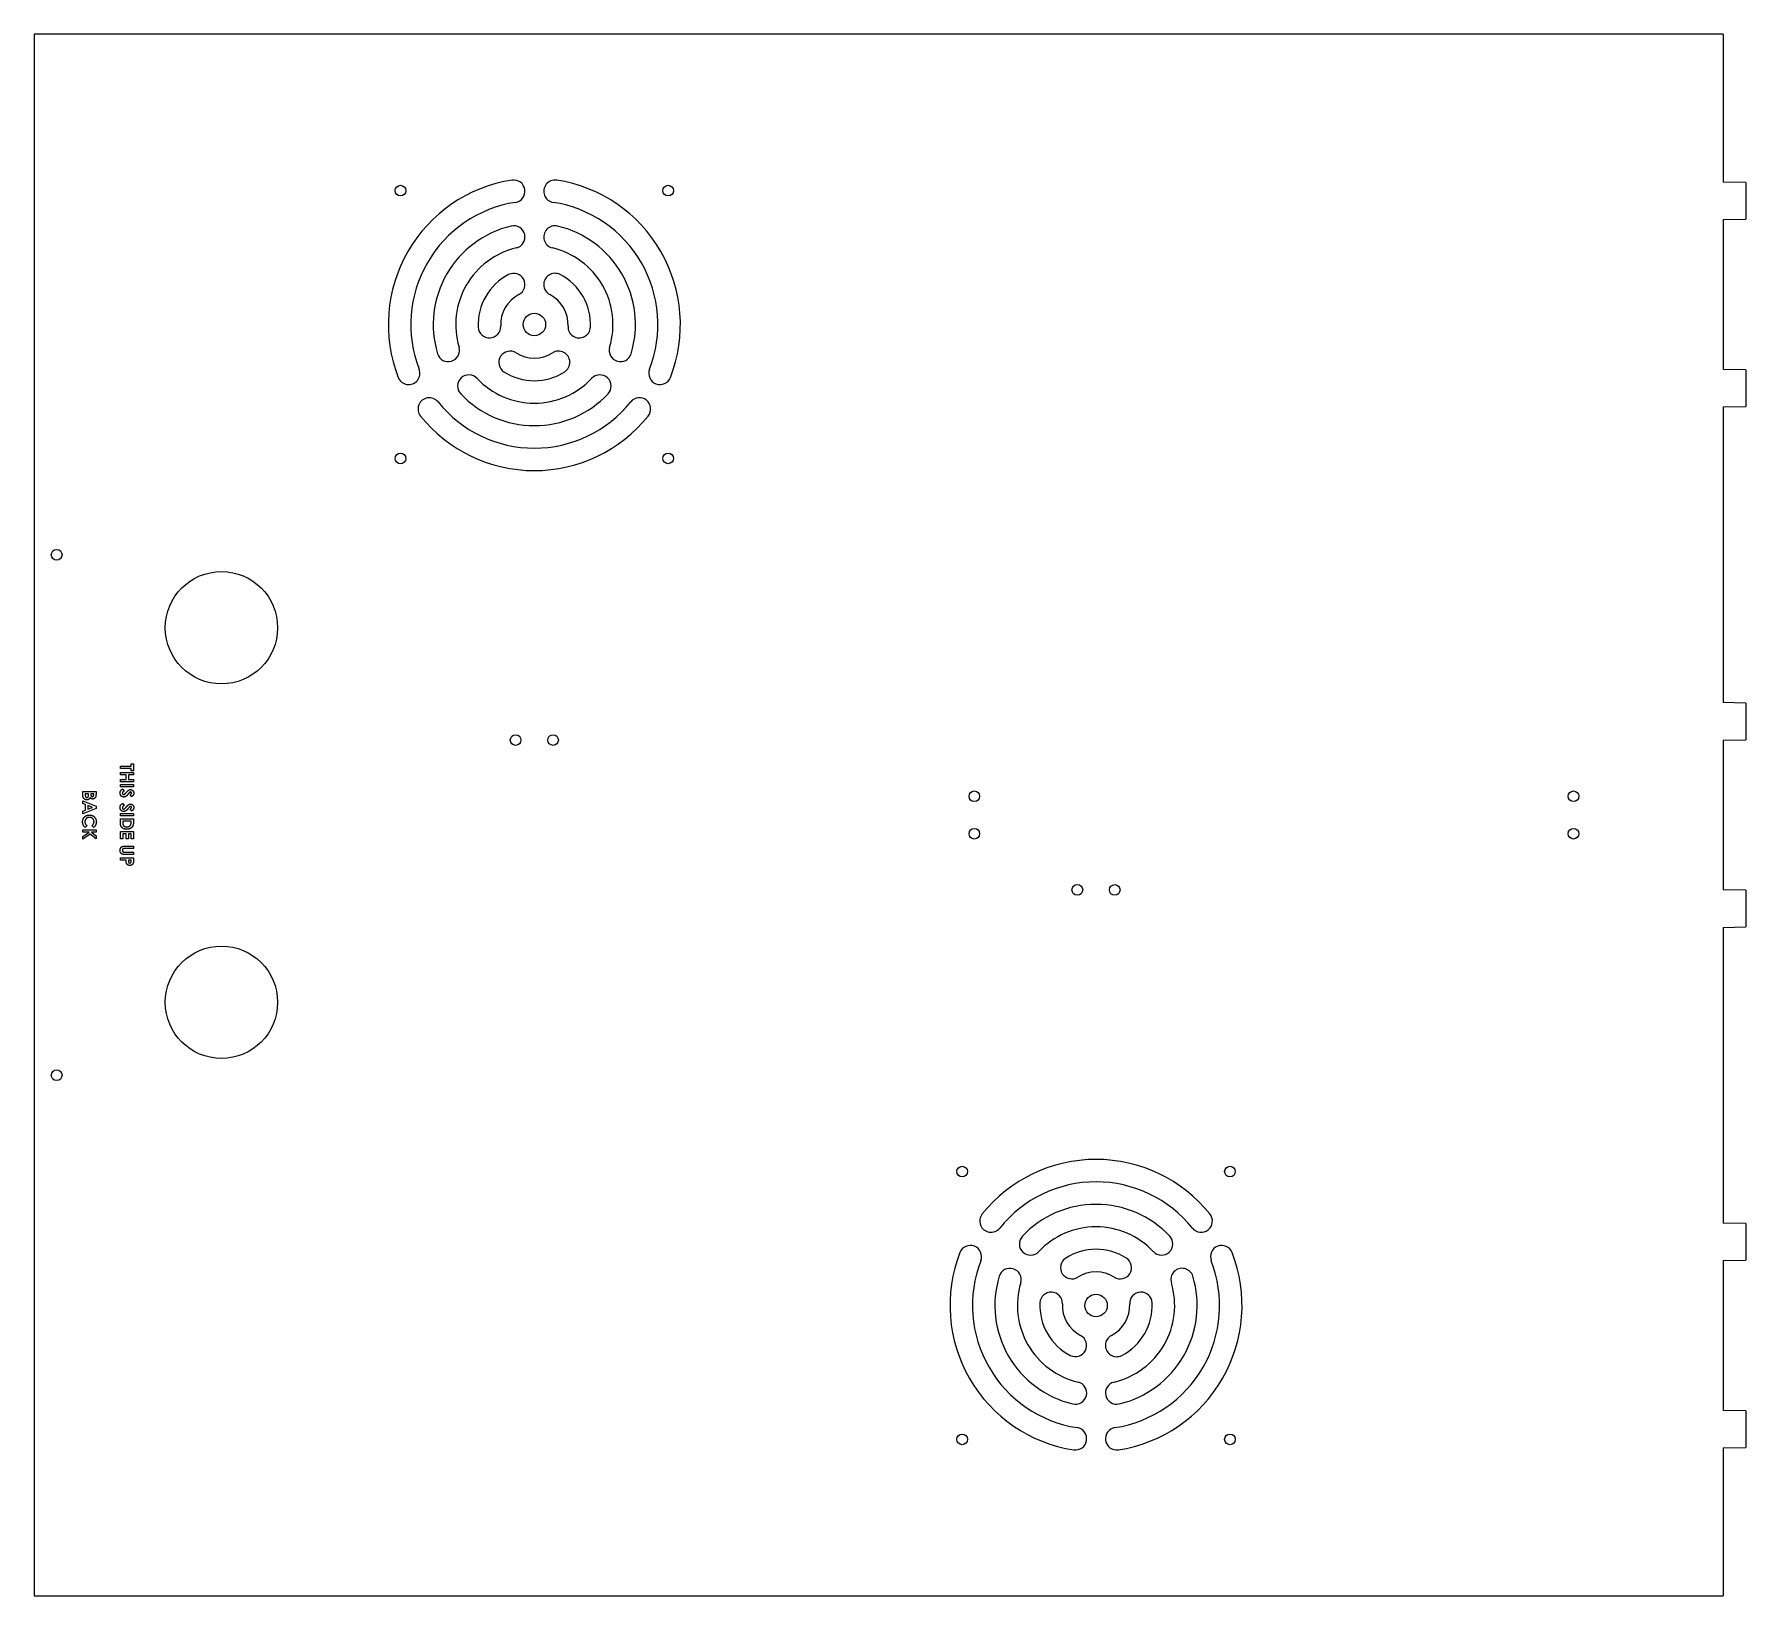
# Model space of a CAD drawing. Header units: millimetres. Extents: x -226 to 232, y -208 to 208.
import ezdxf

# ---------------------------------------------------------------- set-up
doc = ezdxf.new("R2010")
doc.units = ezdxf.units.MM

msp = doc.modelspace()

# ---------------------------------------------------------------- linework, layer by layer
at = {"color": 7, "linetype": 'Continuous', "lineweight": 15}
for p, q in [((225.53, 208.45), (-225.53, 208.45)), ((-225.53, 208.45), (-225.53, -208.45)), ((225.53, 208.45), (225.53, 168.97)), ((231.53, 168.87), (225.53, 168.97)), ((231.53, 168.87), (231.53, 159.07)), ((225.53, 158.97), (231.53, 159.07)), ((225.53, 158.97), (225.53, 118.97)), ((231.53, 118.87), (225.53, 118.97)), ((231.53, 118.87), (231.53, 109.07)), ((225.53, 108.97), (231.53, 109.07)), ((225.53, 108.97), (225.53, 30)), ((231.53, 29.9), (225.53, 30)), ((231.53, 29.9), (231.53, 20.1)), ((225.53, 20), (231.53, 20.1)), ((225.53, 20), (225.53, -20)), ((-202.53, 12.43), (-202.53, 13.06)), ((-202.53, 13.06), (-199.65, 13.06)), ((-199.65, 12.43), (-202.53, 12.43)), ((-202.53, 10.68), (-202.53, 11.31)), ((-202.53, 11.31), (-199.03, 11.31)), ((-201, 10.68), (-202.53, 10.68)), ((-202.53, 8.84), (-202.53, 9.47)), ((-202.53, 9.47), (-201, 9.47)), ((-201, 9.47), (-201, 10.68)), ((-199.03, 10.68), (-200.37, 10.68)), ((-200.37, 10.68), (-200.37, 9.47)), ((-200.37, 9.47), (-199.03, 9.47)), ((-199.65, 13.06), (-199.65, 13.69)), ((-199.65, 13.69), (-199.03, 13.69)), ((-199.65, 11.8), (-199.65, 12.43)), ((-199.03, 11.8), (-199.65, 11.8)), ((-199.03, 13.69), (-199.03, 11.8)), ((-199.03, 11.31), (-199.03, 10.68)), ((-199.03, 9.47), (-199.03, 8.84)), ((-212.53, 5.25), (-212.53, 6.24)), ((-212.53, 6.24), (-209.03, 6.24)), ((-211, 5.61), (-211.9, 5.61)), ((-211.9, 5.61), (-211.9, 5.43)), ((-211, 5.46), (-211, 5.61)), ((-209.65, 5.61), (-210.42, 5.61)), ((-210.42, 5.61), (-210.42, 5.44)), ((-209.65, 5.41), (-209.65, 5.61)), ((-209.03, 6.24), (-209.03, 5.68)), ((-199.03, 8.84), (-202.53, 8.84)), ((-202.53, 7.49), (-202.53, 8.12)), ((-202.53, 8.12), (-199.03, 8.12)), ((-199.03, 7.49), (-202.53, 7.49)), ((-201.87, 6.96), (-201.54, 6.4)), ((-199.49, 4.89), (-199.92, 5.36)), ((-199.03, 8.12), (-199.03, 7.49)), ((-212.53, 3.08), (-212.53, 3.75)), ((-212.53, 3.75), (-209.03, 2.33)), ((-211.81, 2.8), (-212.53, 3.08)), ((-209.03, 1.75), (-212.53, 0.34)), ((-212.53, 1.01), (-211.81, 1.28)), ((-212.53, 0.34), (-212.53, 1.01)), ((-211.81, 1.28), (-211.81, 2.8)), ((-211.18, 2.57), (-211.18, 1.52)), ((-209.96, 2.04), (-211.18, 2.57)), ((-211.18, 1.52), (-209.96, 2.04)), ((-209.03, 2.33), (-209.03, 1.75)), ((-202.53, -0.22), (-202.53, 0.4)), ((-202.53, 0.4), (-199.03, 0.4)), ((-201.87, 3.1), (-201.54, 2.54)), ((-199.49, 1.03), (-199.92, 1.5)), ((-199.03, 0.4), (-199.03, -0.22)), ((-212.53, -4.58), (-212.53, -3.95)), ((-212.53, -3.95), (-209.03, -3.95)), ((-211.48, -2.86), (-211.95, -3.31)), ((-209.63, -3.32), (-210.07, -2.86)), ((-209.03, -3.95), (-209.03, -4.58)), ((-199.03, -0.22), (-202.53, -0.22)), ((-202.53, -1.84), (-202.53, -1.03)), ((-202.53, -1.03), (-199.03, -1.03)), ((-202.53, -6.33), (-202.53, -4.44)), ((-202.53, -4.44), (-199.03, -4.44)), ((-199.65, -1.66), (-201.9, -1.66)), ((-201.9, -1.66), (-201.9, -1.99)), ((-199.65, -1.9), (-199.65, -1.66)), ((-199.03, -1.03), (-199.03, -1.82)), ((-199.03, -4.44), (-199.03, -6.33)), ((-212.53, -5.73), (-210.88, -4.58)), ((-210.88, -4.58), (-212.53, -4.58)), ((-210.57, -5.12), (-212.53, -6.48)), ((-212.53, -6.48), (-212.53, -5.73)), ((-209.03, -6.36), (-210.57, -5.12)), ((-209.03, -4.58), (-210.26, -4.58)), ((-210.26, -4.58), (-209.03, -5.57)), ((-209.03, -5.57), (-209.03, -6.36)), ((-201.9, -6.33), (-202.53, -6.33)), ((-200.95, -5.07), (-201.9, -5.07)), ((-201.9, -5.07), (-201.9, -6.33)), ((-199.03, -8.93), (-201.3, -8.93)), ((-201.11, -8.3), (-199.03, -8.3)), ((-200.95, -6.33), (-200.95, -5.07)), ((-200.33, -6.33), (-200.95, -6.33)), ((-199.65, -5.07), (-200.33, -5.07)), ((-200.33, -5.07), (-200.33, -6.33)), ((-199.65, -6.33), (-199.65, -5.07)), ((-199.03, -6.33), (-199.65, -6.33)), ((-199.03, -8.3), (-199.03, -8.93)), ((-202.53, -12.03), (-202.53, -11.4)), ((-202.53, -11.4), (-199.03, -11.4)), ((-201, -12.03), (-202.53, -12.03)), ((-201.22, -9.96), (-199.03, -9.96)), ((-199.03, -10.59), (-201.11, -10.59)), ((-199.65, -12.03), (-200.37, -12.03)), ((-200.37, -12.03), (-200.37, -12.25)), ((-199.65, -12.22), (-199.65, -12.03)), ((-199.03, -9.96), (-199.03, -10.59)), ((-199.03, -11.4), (-199.03, -12.1)), ((231.53, -20.1), (225.53, -20)), ((231.53, -20.1), (231.53, -29.9)), ((225.53, -30), (231.53, -29.9)), ((225.53, -30), (225.53, -108.97)), ((231.53, -109.07), (225.53, -108.97)), ((231.53, -109.07), (231.53, -118.87)), ((225.53, -118.97), (231.53, -118.87)), ((225.53, -118.97), (225.53, -158.97)), ((231.53, -159.07), (225.53, -158.97)), ((231.53, -159.07), (231.53, -168.87)), ((225.53, -168.97), (231.53, -168.87)), ((225.53, -168.97), (225.53, -208.45)), ((-225.53, -208.45), (225.53, -208.45))]:
    msp.add_line(p, q, dxfattribs=at)
for centre, radius in [((-127.72, 166.7), 1.43), ((-56.23, 166.7), 1.43), ((-91.97, 130.95), 3), ((-127.72, 95.2), 1.43), ((-56.23, 95.2), 1.42), ((-219.53, 69.48), 1.43), ((-175.53, 50), 15), ((-96.97, 20), 1.42), ((-86.97, 20), 1.42), ((25.52, 5), 1.42), ((185.53, 5), 1.43), ((25.52, -5), 1.42), ((185.53, -5), 1.43), ((53.02, -20), 1.43), ((63.02, -20), 1.42), ((-175.53, -50), 15), ((-219.53, -69.48), 1.43), ((22.27, -95.2), 1.42), ((93.78, -95.2), 1.42), ((58.02, -130.95), 3), ((22.27, -166.7), 1.42), ((93.78, -166.7), 1.42)]:
    msp.add_circle(centre, radius, dxfattribs=at)
for centre, radius, start, end in [((-91.97, 130.95), 39, 98.7879, 201.2121), ((-97.47, 166.53), 3, 278.7879, 98.7879), ((-86.47, 166.53), 3, 81.2121, 261.2121), ((-91.97, 130.95), 39, 338.7879, 81.2121), ((-91.97, 130.95), 33, 98.7879, 201.2121), ((-91.97, 130.95), 33, 338.7879, 81.2121), ((-91.97, 130.95), 27, 103.248, 196.752), ((-97.47, 154.31), 3, 283.248, 103.248), ((-86.47, 154.31), 3, 76.752, 256.752), ((-91.97, 130.95), 27, 343.248, 76.752), ((-91.97, 130.95), 21, 103.248, 196.752), ((-91.97, 130.95), 21, 343.248, 76.752), ((-91.97, 130.95), 15, 117.2796, 182.7204), ((-97.47, 141.62), 3, 297.2796, 117.2796), ((-86.47, 141.62), 3, 62.7204, 242.7204), ((-91.97, 130.95), 15, 357.2796, 62.7204), ((-91.97, 130.95), 9, 117.2796, 182.7204), ((-91.97, 130.95), 9, 357.2796, 62.7204), ((-103.96, 130.38), 3, 182.7204, 2.7204), ((-79.99, 130.38), 3, 177.2796, 357.2796), ((-114.96, 124.03), 3, 196.752, 16.752), ((-98.46, 120.85), 3, 57.2796, 237.2796), ((-85.49, 120.85), 3, 302.7204, 122.7204), ((-68.99, 124.03), 3, 163.248, 343.248), ((-125.54, 117.92), 3, 201.2121, 21.2121), ((-91.97, 130.95), 9, 237.2796, 302.7204), ((-58.41, 117.92), 3, 158.7879, 338.7879), ((-109.46, 114.51), 3, 43.248, 223.248), ((-91.97, 130.95), 21, 223.248, 316.752), ((-91.97, 130.95), 15, 237.2796, 302.7204), ((-74.49, 114.51), 3, 316.752, 136.752), ((-120.04, 108.4), 3, 38.7879, 218.7879), ((-91.97, 130.95), 33, 218.7879, 321.2121), ((-91.97, 130.95), 27, 223.248, 316.752), ((-63.91, 108.4), 3, 321.2121, 141.2121), ((-91.97, 130.95), 39, 218.7879, 321.2121), ((58.02, -130.95), 39, 38.7879, 141.2121), ((58.02, -130.95), 33, 38.7879, 141.2121), ((58.02, -130.95), 27, 43.248, 136.752), ((29.96, -108.4), 3, 141.2121, 321.2121), ((86.09, -108.4), 3, 218.7879, 38.7879), ((40.54, -114.51), 3, 136.752, 316.752), ((58.02, -130.95), 21, 43.248, 136.752), ((75.51, -114.51), 3, 223.248, 43.248), ((58.02, -130.95), 39, 158.7879, 261.2121), ((24.46, -117.92), 3, 338.7879, 158.7879), ((51.54, -120.85), 3, 122.7204, 302.7204), ((58.02, -130.95), 15, 57.2796, 122.7204), ((64.51, -120.85), 3, 237.2796, 57.2796), ((58.02, -130.95), 39, 278.7879, 21.2121), ((91.59, -117.92), 3, 21.2121, 201.2121), ((58.02, -130.95), 33, 158.7879, 261.2121), ((58.02, -130.95), 27, 163.248, 256.752), ((35.04, -124.03), 3, 343.248, 163.248), ((58.02, -130.95), 9, 57.2796, 122.7204), ((58.02, -130.95), 33, 278.7879, 21.2121), ((58.02, -130.95), 27, 283.248, 16.752), ((81.01, -124.03), 3, 16.752, 196.752), ((58.02, -130.95), 21, 163.248, 256.752), ((46.04, -130.38), 3, 357.2796, 177.2796), ((58.02, -130.95), 21, 283.248, 16.752), ((70.01, -130.38), 3, 2.7204, 182.7204), ((58.02, -130.95), 15, 177.2796, 242.7204), ((58.02, -130.95), 9, 177.2796, 242.7204), ((58.02, -130.95), 9, 297.2796, 2.7204), ((58.02, -130.95), 15, 297.2796, 2.7204), ((52.52, -141.62), 3, 242.7204, 62.7204), ((63.52, -141.62), 3, 117.2796, 297.2796), ((52.52, -154.31), 3, 256.752, 76.752), ((63.52, -154.31), 3, 103.248, 283.248), ((52.52, -166.53), 3, 261.2121, 81.2121), ((63.52, -166.53), 3, 98.7879, 278.7879)]:
    msp.add_arc(centre, radius, start, end, dxfattribs=at)
for points, knots in [([(-211.51, 4.04), (-211.56, 4.04), (-211.65, 4.04), (-211.79, 4.07), (-211.92, 4.12), (-212.05, 4.19), (-212.16, 4.27), (-212.26, 4.36), (-212.34, 4.47), (-212.4, 4.57), (-212.44, 4.65), (-212.46, 4.72), (-212.48, 4.79), (-212.5, 4.88), (-212.51, 4.96), (-212.52, 5.05), (-212.52, 5.15), (-212.52, 5.22), (-212.53, 5.25)], [0, 0, 0, 0, 0.080261, 0.158474, 0.236207, 0.315056, 0.393175, 0.468687, 0.542738, 0.617328, 0.655986, 0.697072, 0.740691, 0.786724, 0.835575, 0.887247, 0.941896, 1, 1, 1, 1]), ([(-211.9, 5.43), (-211.9, 5.39), (-211.9, 5.32), (-211.89, 5.23), (-211.88, 5.14), (-211.87, 5.06), (-211.86, 4.98), (-211.84, 4.92), (-211.82, 4.87), (-211.79, 4.82), (-211.77, 4.79), (-211.74, 4.75), (-211.7, 4.73), (-211.66, 4.71), (-211.62, 4.69), (-211.58, 4.68), (-211.54, 4.67), (-211.5, 4.67), (-211.49, 4.67)], [0, 0, 0, 0, 0.109567, 0.210657, 0.302002, 0.385143, 0.459013, 0.524719, 0.583227, 0.634208, 0.681186, 0.726275, 0.770113, 0.81408, 0.857994, 0.903339, 0.950545, 1, 1, 1, 1]), ([(-210.61, 4.63), (-210.62, 4.6), (-210.65, 4.55), (-210.69, 4.48), (-210.73, 4.42), (-210.78, 4.36), (-210.83, 4.31), (-210.88, 4.26), (-210.93, 4.22), (-210.98, 4.18), (-211.04, 4.15), (-211.1, 4.12), (-211.16, 4.09), (-211.23, 4.07), (-211.3, 4.06), (-211.37, 4.05), (-211.44, 4.04), (-211.49, 4.04), (-211.51, 4.04)], [0, 0, 0, 0, 0.072777, 0.142695, 0.20945, 0.274662, 0.337276, 0.397637, 0.457383, 0.51563, 0.573128, 0.631071, 0.689567, 0.748793, 0.809263, 0.870741, 0.934278, 1, 1, 1, 1]), ([(-211.49, 4.67), (-211.47, 4.67), (-211.43, 4.67), (-211.38, 4.68), (-211.33, 4.69), (-211.28, 4.71), (-211.24, 4.74), (-211.2, 4.77), (-211.16, 4.81), (-211.13, 4.85), (-211.1, 4.9), (-211.07, 4.96), (-211.05, 5.02), (-211.03, 5.1), (-211.02, 5.18), (-211.01, 5.26), (-211, 5.36), (-211, 5.42), (-211, 5.46)], [0, 0, 0, 0, 0.052819, 0.102878, 0.151678, 0.199551, 0.247191, 0.295684, 0.345734, 0.397981, 0.453756, 0.514105, 0.579148, 0.650083, 0.727487, 0.811477, 0.902489, 1, 1, 1, 1]), ([(-209.94, 4.26), (-209.97, 4.26), (-210.04, 4.27), (-210.13, 4.28), (-210.22, 4.31), (-210.31, 4.35), (-210.39, 4.4), (-210.47, 4.46), (-210.54, 4.54), (-210.59, 4.6), (-210.61, 4.63)], [0, 0, 0, 0, 0.1233009, 0.2428483, 0.3594093, 0.4755617, 0.5943988, 0.720186, 0.855107, 1, 1, 1, 1]), ([(-210.42, 5.44), (-210.42, 5.42), (-210.42, 5.38), (-210.41, 5.31), (-210.4, 5.25), (-210.39, 5.2), (-210.38, 5.15), (-210.36, 5.1), (-210.34, 5.06), (-210.3, 5.02), (-210.26, 4.97), (-210.19, 4.92), (-210.11, 4.9), (-210.05, 4.89), (-210.02, 4.89)], [0, 0, 0, 0, 0.088765, 0.171355, 0.248082, 0.32112, 0.38886, 0.452062, 0.51223, 0.569578, 0.676977, 0.78104, 0.886932, 1, 1, 1, 1]), ([(-210.02, 4.89), (-209.99, 4.89), (-209.94, 4.89), (-209.87, 4.92), (-209.8, 4.96), (-209.76, 5.01), (-209.73, 5.05), (-209.71, 5.09), (-209.69, 5.14), (-209.68, 5.18), (-209.67, 5.23), (-209.66, 5.29), (-209.65, 5.35), (-209.65, 5.39), (-209.65, 5.41)], [0, 0, 0, 0, 0.11231, 0.217147, 0.320714, 0.428659, 0.486092, 0.546538, 0.610628, 0.678603, 0.751055, 0.828597, 0.911511, 1, 1, 1, 1]), ([(-209.09, 4.96), (-209.09, 4.94), (-209.11, 4.88), (-209.14, 4.81), (-209.17, 4.74), (-209.21, 4.67), (-209.25, 4.61), (-209.29, 4.55), (-209.34, 4.5), (-209.4, 4.45), (-209.46, 4.41), (-209.52, 4.37), (-209.58, 4.34), (-209.65, 4.31), (-209.72, 4.29), (-209.79, 4.27), (-209.86, 4.26), (-209.91, 4.26), (-209.94, 4.26)], [0, 0, 0, 0, 0.068753, 0.134916, 0.199731, 0.262986, 0.325373, 0.387355, 0.449429, 0.511142, 0.5725, 0.633108, 0.692895, 0.752379, 0.812729, 0.873473, 0.935773, 1, 1, 1, 1]), ([(-209.03, 5.68), (-209.03, 5.64), (-209.03, 5.56), (-209.03, 5.45), (-209.03, 5.35), (-209.04, 5.26), (-209.05, 5.17), (-209.06, 5.09), (-209.07, 5.03), (-209.08, 4.98), (-209.09, 4.96)], [0, 0, 0, 0, 0.163996, 0.31733, 0.458061, 0.588186, 0.707951, 0.816321, 0.913584, 1, 1, 1, 1]), ([(-202.61, 5.85), (-202.61, 5.88), (-202.61, 5.94), (-202.6, 6.03), (-202.59, 6.11), (-202.57, 6.19), (-202.55, 6.27), (-202.51, 6.35), (-202.48, 6.42), (-202.44, 6.49), (-202.39, 6.56), (-202.33, 6.62), (-202.27, 6.68), (-202.2, 6.74), (-202.13, 6.8), (-202.05, 6.86), (-201.96, 6.91), (-201.9, 6.94), (-201.87, 6.96)], [0, 0, 0, 0, 0.06356, 0.125885, 0.186265, 0.245009, 0.303398, 0.360818, 0.418085, 0.47554, 0.533815, 0.593678, 0.655095, 0.718735, 0.784946, 0.853503, 0.925173, 1, 1, 1, 1]), ([(-201.62, 4.8), (-201.65, 4.8), (-201.72, 4.8), (-201.82, 4.82), (-201.92, 4.84), (-202.01, 4.87), (-202.1, 4.91), (-202.18, 4.96), (-202.26, 5.02), (-202.33, 5.09), (-202.4, 5.17), (-202.46, 5.25), (-202.51, 5.34), (-202.55, 5.43), (-202.58, 5.53), (-202.6, 5.63), (-202.61, 5.74), (-202.61, 5.81), (-202.61, 5.85)], [0, 0, 0, 0, 0.065193, 0.12791, 0.189023, 0.248512, 0.307568, 0.366978, 0.426948, 0.4883, 0.550066, 0.611349, 0.67219, 0.734048, 0.796945, 0.862267, 0.929634, 1, 1, 1, 1]), ([(-201.54, 6.4), (-201.57, 6.38), (-201.64, 6.34), (-201.73, 6.28), (-201.81, 6.21), (-201.87, 6.14), (-201.92, 6.06), (-201.96, 5.99), (-201.98, 5.91), (-201.99, 5.86), (-201.99, 5.83)], [0, 0, 0, 0, 0.160458, 0.307612, 0.442139, 0.566229, 0.681222, 0.789558, 0.895029, 1, 1, 1, 1]), ([(-201.99, 5.83), (-201.99, 5.8), (-201.98, 5.75), (-201.96, 5.67), (-201.93, 5.6), (-201.89, 5.54), (-201.84, 5.49), (-201.78, 5.46), (-201.72, 5.43), (-201.68, 5.43), (-201.65, 5.43)], [0, 0, 0, 0, 0.141922, 0.275349, 0.405274, 0.536299, 0.66224, 0.777967, 0.88833, 1, 1, 1, 1]), ([(-201.65, 5.43), (-201.63, 5.43), (-201.59, 5.43), (-201.53, 5.45), (-201.47, 5.48), (-201.42, 5.51), (-201.38, 5.54), (-201.35, 5.57), (-201.31, 5.61), (-201.26, 5.65), (-201.22, 5.71), (-201.16, 5.76), (-201.11, 5.83), (-201.07, 5.87), (-201.05, 5.89)], [0, 0, 0, 0, 0.0763381, 0.1550735, 0.238325, 0.3278912, 0.3788652, 0.4396802, 0.5098861, 0.5889205, 0.6774723, 0.7755718, 0.882649, 1, 1, 1, 1]), ([(-200.82, 5.16), (-200.85, 5.13), (-200.91, 5.07), (-201.01, 5), (-201.11, 4.93), (-201.21, 4.88), (-201.3, 4.85), (-201.41, 4.82), (-201.51, 4.8), (-201.58, 4.8), (-201.62, 4.8)], [0, 0, 0, 0, 0.150811, 0.289911, 0.417498, 0.535597, 0.648803, 0.762441, 0.879845, 1, 1, 1, 1]), ([(-201.05, 5.89), (-201.01, 5.94), (-200.94, 6.02), (-200.83, 6.14), (-200.73, 6.25), (-200.64, 6.35), (-200.55, 6.43), (-200.47, 6.51), (-200.4, 6.56), (-200.31, 6.63), (-200.21, 6.69), (-200.08, 6.74), (-199.95, 6.77), (-199.87, 6.77), (-199.82, 6.78)], [0, 0, 0, 0, 0.112135, 0.215221, 0.309931, 0.395996, 0.473179, 0.541879, 0.602267, 0.654475, 0.747781, 0.835263, 0.918918, 1, 1, 1, 1]), ([(-200.41, 5.61), (-200.44, 5.58), (-200.49, 5.53), (-200.55, 5.45), (-200.62, 5.38), (-200.67, 5.32), (-200.72, 5.27), (-200.76, 5.22), (-200.79, 5.19), (-200.81, 5.17), (-200.82, 5.16)], [0, 0, 0, 0, 0.192953, 0.366184, 0.520457, 0.655012, 0.770624, 0.865677, 0.942675, 1, 1, 1, 1]), ([(-199.96, 6.09), (-199.97, 6.08), (-199.99, 6.06), (-200.03, 6.03), (-200.08, 5.98), (-200.13, 5.93), (-200.19, 5.86), (-200.26, 5.79), (-200.33, 5.71), (-200.38, 5.65), (-200.41, 5.61)], [0, 0, 0, 0, 0.059234, 0.136348, 0.233803, 0.34864, 0.483185, 0.635971, 0.809245, 1, 1, 1, 1]), ([(-199.79, 6.15), (-199.81, 6.15), (-199.84, 6.15), (-199.88, 6.13), (-199.92, 6.12), (-199.95, 6.1), (-199.96, 6.09)], [0, 0, 0, 0, 0.241881, 0.487115, 0.737838, 1, 1, 1, 1]), ([(-199.92, 5.36), (-199.89, 5.38), (-199.84, 5.42), (-199.77, 5.48), (-199.7, 5.54), (-199.65, 5.61), (-199.61, 5.67), (-199.58, 5.73), (-199.57, 5.8), (-199.56, 5.84), (-199.56, 5.86)], [0, 0, 0, 0, 0.162432, 0.311848, 0.448466, 0.574275, 0.689054, 0.797558, 0.900286, 1, 1, 1, 1]), ([(-199.82, 6.78), (-199.79, 6.77), (-199.73, 6.77), (-199.65, 6.76), (-199.56, 6.74), (-199.48, 6.71), (-199.41, 6.67), (-199.33, 6.63), (-199.26, 6.57), (-199.2, 6.51), (-199.13, 6.44), (-199.08, 6.37), (-199.04, 6.3), (-199, 6.22), (-198.97, 6.13), (-198.95, 6.04), (-198.94, 5.95), (-198.94, 5.89), (-198.94, 5.86)], [0, 0, 0, 0, 0.063185, 0.124481, 0.184877, 0.244614, 0.304595, 0.365488, 0.427421, 0.49161, 0.55586, 0.618978, 0.68088, 0.742424, 0.804953, 0.868227, 0.932874, 1, 1, 1, 1]), ([(-199.56, 5.86), (-199.56, 5.88), (-199.57, 5.92), (-199.58, 5.98), (-199.6, 6.03), (-199.63, 6.07), (-199.67, 6.1), (-199.71, 6.13), (-199.75, 6.14), (-199.78, 6.15), (-199.79, 6.15)], [0, 0, 0, 0, 0.1481263, 0.2859929, 0.4166344, 0.5473799, 0.6715828, 0.7844007, 0.8932656, 1, 1, 1, 1]), ([(-198.94, 5.86), (-198.94, 5.82), (-198.94, 5.73), (-198.96, 5.61), (-199, 5.49), (-199.04, 5.4), (-199.09, 5.32), (-199.13, 5.26), (-199.17, 5.2), (-199.23, 5.14), (-199.28, 5.08), (-199.35, 5.02), (-199.42, 4.95), (-199.47, 4.91), (-199.49, 4.89)], [0, 0, 0, 0, 0.106906, 0.212967, 0.319763, 0.429089, 0.485862, 0.546561, 0.611431, 0.679818, 0.753594, 0.83076, 0.913137, 1, 1, 1, 1]), ([(-202.61, 1.99), (-202.61, 2.02), (-202.61, 2.08), (-202.6, 2.17), (-202.59, 2.25), (-202.57, 2.34), (-202.55, 2.41), (-202.51, 2.49), (-202.48, 2.56), (-202.44, 2.63), (-202.39, 2.7), (-202.33, 2.76), (-202.27, 2.82), (-202.2, 2.88), (-202.13, 2.94), (-202.05, 3), (-201.96, 3.05), (-201.9, 3.08), (-201.87, 3.1)], [0, 0, 0, 0, 0.06356, 0.125885, 0.186265, 0.245009, 0.303398, 0.360818, 0.418085, 0.47554, 0.533815, 0.593678, 0.655095, 0.718735, 0.784946, 0.853503, 0.925173, 1, 1, 1, 1]), ([(-201.62, 0.94), (-201.65, 0.94), (-201.72, 0.94), (-201.82, 0.96), (-201.92, 0.98), (-202.01, 1.01), (-202.1, 1.05), (-202.18, 1.1), (-202.26, 1.16), (-202.33, 1.23), (-202.4, 1.31), (-202.46, 1.39), (-202.51, 1.48), (-202.55, 1.57), (-202.58, 1.67), (-202.6, 1.77), (-202.61, 1.88), (-202.61, 1.96), (-202.61, 1.99)], [0, 0, 0, 0, 0.0651926, 0.1279104, 0.189023, 0.2485123, 0.3075682, 0.3669777, 0.4269483, 0.4882995, 0.5500665, 0.6113494, 0.6721904, 0.7340476, 0.7969447, 0.862267, 0.9296344, 1, 1, 1, 1]), ([(-201.54, 2.54), (-201.57, 2.52), (-201.64, 2.48), (-201.73, 2.42), (-201.81, 2.35), (-201.87, 2.28), (-201.92, 2.21), (-201.96, 2.13), (-201.98, 2.05), (-201.99, 2), (-201.99, 1.97)], [0, 0, 0, 0, 0.160458, 0.307612, 0.442139, 0.566229, 0.681222, 0.789558, 0.895029, 1, 1, 1, 1]), ([(-201.99, 1.97), (-201.99, 1.94), (-201.98, 1.89), (-201.96, 1.81), (-201.93, 1.74), (-201.89, 1.69), (-201.84, 1.63), (-201.78, 1.6), (-201.72, 1.57), (-201.68, 1.57), (-201.65, 1.57)], [0, 0, 0, 0, 0.141922, 0.275349, 0.405274, 0.536299, 0.66224, 0.777967, 0.88833, 1, 1, 1, 1]), ([(-201.65, 1.57), (-201.63, 1.57), (-201.59, 1.57), (-201.53, 1.59), (-201.47, 1.62), (-201.42, 1.65), (-201.38, 1.68), (-201.35, 1.71), (-201.31, 1.75), (-201.26, 1.8), (-201.22, 1.85), (-201.16, 1.9), (-201.11, 1.97), (-201.07, 2.01), (-201.05, 2.03)], [0, 0, 0, 0, 0.076338, 0.155074, 0.238325, 0.327891, 0.378865, 0.43968, 0.509886, 0.588921, 0.677472, 0.775572, 0.882649, 1, 1, 1, 1]), ([(-200.82, 1.3), (-200.85, 1.27), (-200.91, 1.21), (-201.01, 1.14), (-201.11, 1.07), (-201.21, 1.02), (-201.3, 0.99), (-201.41, 0.96), (-201.51, 0.94), (-201.58, 0.94), (-201.62, 0.94)], [0, 0, 0, 0, 0.1508106, 0.289911, 0.4174979, 0.5355969, 0.6488034, 0.7624408, 0.8798446, 1, 1, 1, 1]), ([(-201.05, 2.03), (-201.01, 2.08), (-200.94, 2.16), (-200.83, 2.29), (-200.73, 2.39), (-200.64, 2.49), (-200.55, 2.57), (-200.47, 2.65), (-200.4, 2.71), (-200.31, 2.77), (-200.21, 2.83), (-200.08, 2.88), (-199.95, 2.91), (-199.87, 2.91), (-199.82, 2.92)], [0, 0, 0, 0, 0.112135, 0.215221, 0.309931, 0.395996, 0.473179, 0.541879, 0.602267, 0.654475, 0.747781, 0.835263, 0.918918, 1, 1, 1, 1]), ([(-200.41, 1.75), (-200.44, 1.73), (-200.49, 1.67), (-200.55, 1.59), (-200.62, 1.52), (-200.67, 1.46), (-200.72, 1.41), (-200.76, 1.36), (-200.79, 1.33), (-200.81, 1.31), (-200.82, 1.3)], [0, 0, 0, 0, 0.192953, 0.366184, 0.520457, 0.655012, 0.770624, 0.865677, 0.942675, 1, 1, 1, 1]), ([(-199.96, 2.23), (-199.97, 2.22), (-199.99, 2.2), (-200.03, 2.17), (-200.08, 2.12), (-200.13, 2.07), (-200.19, 2.01), (-200.26, 1.93), (-200.33, 1.85), (-200.38, 1.79), (-200.41, 1.75)], [0, 0, 0, 0, 0.0592336, 0.1363478, 0.2338027, 0.3486397, 0.4831847, 0.6359708, 0.8092454, 1, 1, 1, 1]), ([(-199.79, 2.29), (-199.81, 2.29), (-199.84, 2.29), (-199.88, 2.27), (-199.92, 2.26), (-199.95, 2.24), (-199.96, 2.23)], [0, 0, 0, 0, 0.241881, 0.487115, 0.737838, 1, 1, 1, 1]), ([(-199.92, 1.5), (-199.89, 1.52), (-199.84, 1.56), (-199.77, 1.62), (-199.7, 1.69), (-199.65, 1.75), (-199.61, 1.81), (-199.58, 1.88), (-199.57, 1.94), (-199.56, 1.98), (-199.56, 2.01)], [0, 0, 0, 0, 0.162432, 0.311848, 0.448466, 0.574275, 0.689054, 0.797558, 0.900286, 1, 1, 1, 1]), ([(-199.82, 2.92), (-199.79, 2.92), (-199.73, 2.91), (-199.65, 2.9), (-199.56, 2.88), (-199.48, 2.85), (-199.41, 2.81), (-199.33, 2.77), (-199.26, 2.71), (-199.2, 2.65), (-199.13, 2.58), (-199.08, 2.51), (-199.04, 2.44), (-199, 2.36), (-198.97, 2.27), (-198.95, 2.18), (-198.94, 2.09), (-198.94, 2.03), (-198.94, 2)], [0, 0, 0, 0, 0.063185, 0.124481, 0.184877, 0.244614, 0.304595, 0.365488, 0.427421, 0.49161, 0.55586, 0.618978, 0.68088, 0.742424, 0.804953, 0.868227, 0.932874, 1, 1, 1, 1]), ([(-199.56, 2.01), (-199.56, 2.03), (-199.57, 2.06), (-199.58, 2.12), (-199.6, 2.17), (-199.63, 2.21), (-199.67, 2.24), (-199.71, 2.27), (-199.75, 2.29), (-199.78, 2.29), (-199.79, 2.29)], [0, 0, 0, 0, 0.148126, 0.285993, 0.416634, 0.54738, 0.671583, 0.784401, 0.893266, 1, 1, 1, 1]), ([(-198.94, 2), (-198.94, 1.96), (-198.94, 1.87), (-198.96, 1.75), (-199, 1.63), (-199.04, 1.54), (-199.09, 1.46), (-199.13, 1.4), (-199.17, 1.35), (-199.23, 1.28), (-199.28, 1.22), (-199.35, 1.16), (-199.42, 1.1), (-199.47, 1.05), (-199.49, 1.03)], [0, 0, 0, 0, 0.106906, 0.212967, 0.319763, 0.429089, 0.485862, 0.546561, 0.611431, 0.679818, 0.753594, 0.83076, 0.913137, 1, 1, 1, 1]), ([(-212.61, -1.82), (-212.61, -1.75), (-212.61, -1.62), (-212.59, -1.44), (-212.55, -1.26), (-212.49, -1.09), (-212.41, -0.93), (-212.33, -0.78), (-212.22, -0.64), (-212.1, -0.51), (-211.97, -0.39), (-211.82, -0.28), (-211.67, -0.2), (-211.51, -0.12), (-211.33, -0.07), (-211.15, -0.03), (-210.96, 0), (-210.84, 0), (-210.77, 0)], [0, 0, 0, 0, 0.0673741, 0.1318323, 0.1944548, 0.2555662, 0.3155874, 0.3756245, 0.436133, 0.4977717, 0.5594615, 0.6202669, 0.6807749, 0.741575, 0.8032218, 0.8664971, 0.9319127, 1, 1, 1, 1]), ([(-211.95, -3.31), (-211.98, -3.28), (-212.04, -3.21), (-212.12, -3.12), (-212.2, -3.03), (-212.27, -2.94), (-212.33, -2.85), (-212.38, -2.76), (-212.43, -2.68), (-212.47, -2.59), (-212.5, -2.5), (-212.53, -2.41), (-212.56, -2.32), (-212.58, -2.23), (-212.6, -2.13), (-212.61, -2.03), (-212.61, -1.92), (-212.61, -1.85), (-212.61, -1.82)], [0, 0, 0, 0, 0.077784, 0.151817, 0.222542, 0.29028, 0.354643, 0.415801, 0.474713, 0.53043, 0.585584, 0.641307, 0.6979, 0.75542, 0.814521, 0.874876, 0.936669, 1, 1, 1, 1]), ([(-210.77, -0.63), (-210.8, -0.63), (-210.85, -0.63), (-210.94, -0.64), (-211.02, -0.65), (-211.1, -0.67), (-211.18, -0.69), (-211.26, -0.71), (-211.33, -0.74), (-211.4, -0.78), (-211.47, -0.82), (-211.53, -0.86), (-211.59, -0.91), (-211.64, -0.96), (-211.7, -1.01), (-211.74, -1.07), (-211.79, -1.14), (-211.83, -1.2), (-211.87, -1.27), (-211.9, -1.34), (-211.93, -1.42), (-211.95, -1.49), (-211.97, -1.57), (-211.98, -1.65), (-211.99, -1.73), (-211.99, -1.79), (-211.99, -1.81)], [0, 0, 0, 0, 0.04599, 0.090647, 0.134497, 0.177347, 0.219284, 0.260927, 0.302462, 0.343585, 0.384146, 0.424344, 0.464381, 0.503969, 0.543783, 0.583766, 0.624386, 0.665518, 0.706649, 0.747805, 0.788877, 0.830204, 0.871696, 0.913726, 0.956584, 1, 1, 1, 1]), ([(-211.99, -1.81), (-211.99, -1.86), (-211.98, -1.95), (-211.96, -2.09), (-211.93, -2.22), (-211.89, -2.32), (-211.85, -2.4), (-211.81, -2.46), (-211.77, -2.52), (-211.72, -2.59), (-211.67, -2.66), (-211.61, -2.72), (-211.55, -2.79), (-211.5, -2.84), (-211.48, -2.86)], [0, 0, 0, 0, 0.117044, 0.22996, 0.340689, 0.449881, 0.50608, 0.565321, 0.62822, 0.694742, 0.765029, 0.839587, 0.917753, 1, 1, 1, 1]), ([(-210.77, 0), (-210.73, 0), (-210.64, 0), (-210.52, -0.01), (-210.39, -0.03), (-210.27, -0.06), (-210.16, -0.09), (-210.05, -0.13), (-209.94, -0.18), (-209.84, -0.23), (-209.74, -0.29), (-209.64, -0.36), (-209.55, -0.43), (-209.47, -0.51), (-209.39, -0.6), (-209.32, -0.69), (-209.25, -0.79), (-209.18, -0.9), (-209.12, -1), (-209.07, -1.12), (-209.03, -1.23), (-209, -1.34), (-208.97, -1.46), (-208.95, -1.58), (-208.94, -1.7), (-208.94, -1.79), (-208.94, -1.83)], [0, 0, 0, 0, 0.044668, 0.088522, 0.130976, 0.172908, 0.214009, 0.254998, 0.295309, 0.335907, 0.37632, 0.416323, 0.456499, 0.496665, 0.537199, 0.578092, 0.619901, 0.662604, 0.705271, 0.747628, 0.789409, 0.831248, 0.872811, 0.91486, 0.957022, 1, 1, 1, 1]), ([(-209.56, -1.8), (-209.56, -1.76), (-209.57, -1.68), (-209.58, -1.56), (-209.61, -1.45), (-209.65, -1.35), (-209.7, -1.24), (-209.76, -1.15), (-209.83, -1.05), (-209.91, -0.97), (-210, -0.89), (-210.09, -0.82), (-210.19, -0.76), (-210.3, -0.71), (-210.41, -0.67), (-210.52, -0.65), (-210.64, -0.63), (-210.73, -0.63), (-210.77, -0.63)], [0, 0, 0, 0, 0.064715, 0.127707, 0.188882, 0.249158, 0.309661, 0.370225, 0.432332, 0.495782, 0.559304, 0.621861, 0.683322, 0.744523, 0.806088, 0.868994, 0.933419, 1, 1, 1, 1]), ([(-210.07, -2.86), (-210.03, -2.82), (-209.95, -2.74), (-209.85, -2.62), (-209.76, -2.49), (-209.69, -2.36), (-209.63, -2.23), (-209.59, -2.09), (-209.57, -1.95), (-209.56, -1.85), (-209.56, -1.8)], [0, 0, 0, 0, 0.139413, 0.272761, 0.39951, 0.522802, 0.64266, 0.761583, 0.879795, 1, 1, 1, 1]), ([(-208.94, -1.83), (-208.94, -1.86), (-208.94, -1.93), (-208.95, -2.04), (-208.96, -2.14), (-208.98, -2.24), (-209, -2.35), (-209.04, -2.45), (-209.07, -2.55), (-209.12, -2.64), (-209.16, -2.74), (-209.22, -2.83), (-209.27, -2.92), (-209.34, -3.01), (-209.4, -3.09), (-209.47, -3.17), (-209.55, -3.25), (-209.6, -3.3), (-209.63, -3.32)], [0, 0, 0, 0, 0.062276, 0.123904, 0.185067, 0.24684, 0.308435, 0.370241, 0.432587, 0.495925, 0.559351, 0.621943, 0.684393, 0.746986, 0.809441, 0.872508, 0.935769, 1, 1, 1, 1]), ([(-200.82, -3.81), (-200.89, -3.81), (-201.02, -3.81), (-201.21, -3.78), (-201.39, -3.74), (-201.57, -3.68), (-201.73, -3.61), (-201.88, -3.52), (-202.01, -3.42), (-202.13, -3.31), (-202.23, -3.19), (-202.32, -3.06), (-202.39, -2.93), (-202.43, -2.82), (-202.46, -2.71), (-202.48, -2.63), (-202.49, -2.53), (-202.5, -2.41), (-202.51, -2.29), (-202.52, -2.15), (-202.52, -2), (-202.52, -1.89), (-202.53, -1.84)], [0, 0, 0, 0, 0.065768, 0.129468, 0.191415, 0.252426, 0.311763, 0.368789, 0.42392, 0.478316, 0.531214, 0.582012, 0.631, 0.679298, 0.705354, 0.735241, 0.768918, 0.806873, 0.848941, 0.895125, 0.945474, 1, 1, 1, 1]), ([(-201.9, -1.99), (-201.9, -2.03), (-201.9, -2.1), (-201.89, -2.21), (-201.88, -2.31), (-201.87, -2.4), (-201.86, -2.49), (-201.84, -2.56), (-201.82, -2.63), (-201.79, -2.69), (-201.76, -2.74), (-201.73, -2.79), (-201.69, -2.84), (-201.65, -2.89), (-201.6, -2.93), (-201.55, -2.97), (-201.49, -3.01), (-201.43, -3.05), (-201.37, -3.08), (-201.3, -3.11), (-201.23, -3.13), (-201.15, -3.15), (-201.07, -3.17), (-200.99, -3.18), (-200.9, -3.18), (-200.84, -3.19), (-200.81, -3.19)], [0, 0, 0, 0, 0.062616, 0.120432, 0.174203, 0.22373, 0.269034, 0.310772, 0.348123, 0.382387, 0.414762, 0.447205, 0.480055, 0.51375, 0.547975, 0.582931, 0.619329, 0.657138, 0.695702, 0.73553, 0.775841, 0.817578, 0.860739, 0.905385, 0.951997, 1, 1, 1, 1]), ([(-199.03, -1.82), (-199.03, -1.89), (-199.03, -2), (-199.04, -2.18), (-199.05, -2.34), (-199.07, -2.49), (-199.1, -2.62), (-199.13, -2.75), (-199.17, -2.86), (-199.21, -2.96), (-199.26, -3.05), (-199.32, -3.14), (-199.39, -3.22), (-199.46, -3.3), (-199.54, -3.38), (-199.63, -3.45), (-199.73, -3.51), (-199.83, -3.58), (-199.94, -3.63), (-200.05, -3.68), (-200.17, -3.72), (-200.29, -3.76), (-200.42, -3.78), (-200.55, -3.8), (-200.69, -3.81), (-200.78, -3.81), (-200.82, -3.81)], [0, 0, 0, 0, 0.0601447, 0.1162605, 0.1686444, 0.2173866, 0.2624186, 0.3039154, 0.3422405, 0.377628, 0.4115908, 0.4453921, 0.4797582, 0.5145743, 0.5503562, 0.5869994, 0.6247893, 0.6637395, 0.7034733, 0.7434647, 0.7840256, 0.8251425, 0.8672722, 0.9103116, 0.9544268, 1, 1, 1, 1]), ([(-200.81, -3.19), (-200.77, -3.19), (-200.68, -3.18), (-200.55, -3.17), (-200.42, -3.14), (-200.31, -3.11), (-200.2, -3.06), (-200.11, -3), (-200.01, -2.93), (-199.96, -2.88), (-199.93, -2.86)], [0, 0, 0, 0, 0.1422767, 0.2774285, 0.4064772, 0.5305951, 0.6501429, 0.7668507, 0.8835021, 1, 1, 1, 1]), ([(-199.93, -2.86), (-199.91, -2.83), (-199.86, -2.78), (-199.81, -2.68), (-199.76, -2.58), (-199.72, -2.47), (-199.69, -2.34), (-199.67, -2.2), (-199.66, -2.06), (-199.65, -1.95), (-199.65, -1.9)], [0, 0, 0, 0, 0.101663, 0.207636, 0.318745, 0.43668, 0.563507, 0.698681, 0.844447, 1, 1, 1, 1]), ([(-202.61, -9.45), (-202.61, -9.42), (-202.61, -9.36), (-202.6, -9.27), (-202.59, -9.19), (-202.57, -9.1), (-202.55, -9.03), (-202.52, -8.95), (-202.48, -8.88), (-202.44, -8.81), (-202.4, -8.74), (-202.35, -8.68), (-202.3, -8.62), (-202.24, -8.57), (-202.19, -8.53), (-202.13, -8.49), (-202.07, -8.45), (-202, -8.42), (-201.93, -8.39), (-201.84, -8.37), (-201.75, -8.35), (-201.64, -8.33), (-201.53, -8.32), (-201.4, -8.31), (-201.26, -8.3), (-201.16, -8.3), (-201.11, -8.3)], [0, 0, 0, 0, 0.041716, 0.082306, 0.121576, 0.160073, 0.198001, 0.235575, 0.272725, 0.309812, 0.346569, 0.382461, 0.417249, 0.451311, 0.484834, 0.518013, 0.551052, 0.584156, 0.619453, 0.659145, 0.70346, 0.752831, 0.806837, 0.866137, 0.930499, 1, 1, 1, 1]), ([(-201.3, -8.93), (-201.33, -8.93), (-201.37, -8.93), (-201.44, -8.93), (-201.5, -8.94), (-201.55, -8.94), (-201.6, -8.95), (-201.65, -8.96), (-201.68, -8.97), (-201.73, -8.98), (-201.78, -9.01), (-201.83, -9.05), (-201.88, -9.09), (-201.92, -9.15), (-201.95, -9.21), (-201.97, -9.28), (-201.98, -9.36), (-201.99, -9.41), (-201.99, -9.43)], [0, 0, 0, 0, 0.072219, 0.13949, 0.20037, 0.256433, 0.307804, 0.353659, 0.39442, 0.430156, 0.496666, 0.562018, 0.628755, 0.69741, 0.768079, 0.841338, 0.918336, 1, 1, 1, 1]), ([(-201.11, -10.59), (-201.16, -10.59), (-201.24, -10.59), (-201.35, -10.59), (-201.46, -10.58), (-201.56, -10.58), (-201.64, -10.57), (-201.72, -10.56), (-201.79, -10.55), (-201.86, -10.53), (-201.95, -10.5), (-202.05, -10.45), (-202.15, -10.39), (-202.24, -10.31), (-202.33, -10.23), (-202.41, -10.14), (-202.47, -10.04), (-202.53, -9.94), (-202.57, -9.83), (-202.59, -9.71), (-202.61, -9.58), (-202.61, -9.49), (-202.61, -9.45)], [0, 0, 0, 0, 0.058539, 0.112566, 0.161777, 0.206504, 0.246443, 0.281985, 0.313198, 0.339791, 0.389396, 0.440456, 0.493937, 0.549959, 0.606468, 0.661298, 0.71467, 0.767607, 0.821627, 0.878109, 0.937204, 1, 1, 1, 1]), ([(-201.99, -9.43), (-201.99, -9.46), (-201.98, -9.52), (-201.97, -9.6), (-201.94, -9.67), (-201.91, -9.74), (-201.86, -9.8), (-201.81, -9.85), (-201.76, -9.89), (-201.71, -9.91), (-201.66, -9.93), (-201.62, -9.94), (-201.57, -9.94), (-201.51, -9.95), (-201.45, -9.95), (-201.38, -9.96), (-201.3, -9.96), (-201.25, -9.96), (-201.22, -9.96)], [0, 0, 0, 0, 0.078802, 0.153651, 0.225206, 0.29531, 0.36319, 0.427095, 0.488999, 0.551225, 0.585358, 0.625416, 0.671592, 0.724656, 0.783348, 0.849131, 0.921326, 1, 1, 1, 1]), ([(-200.95, -12.74), (-200.95, -12.72), (-200.96, -12.68), (-200.97, -12.62), (-200.98, -12.54), (-200.99, -12.46), (-200.99, -12.37), (-201, -12.26), (-201, -12.15), (-201, -12.07), (-201, -12.03)], [0, 0, 0, 0, 0.077373, 0.167614, 0.272108, 0.390016, 0.521363, 0.667272, 0.82681, 1, 1, 1, 1]), ([(-200.02, -13.46), (-200.05, -13.46), (-200.11, -13.46), (-200.19, -13.45), (-200.27, -13.44), (-200.35, -13.41), (-200.42, -13.39), (-200.49, -13.35), (-200.55, -13.31), (-200.62, -13.27), (-200.67, -13.22), (-200.73, -13.16), (-200.77, -13.1), (-200.82, -13.04), (-200.86, -12.97), (-200.89, -12.9), (-200.92, -12.82), (-200.94, -12.77), (-200.95, -12.74)], [0, 0, 0, 0, 0.068863, 0.135324, 0.199253, 0.261503, 0.322661, 0.382747, 0.442522, 0.50232, 0.56277, 0.622352, 0.682289, 0.743376, 0.805048, 0.868091, 0.933123, 1, 1, 1, 1]), ([(-200.37, -12.25), (-200.37, -12.29), (-200.37, -12.36), (-200.36, -12.46), (-200.35, -12.55), (-200.34, -12.61), (-200.32, -12.66), (-200.29, -12.7), (-200.26, -12.74), (-200.22, -12.78), (-200.17, -12.8), (-200.13, -12.82), (-200.07, -12.83), (-200.04, -12.83), (-200.02, -12.83)], [0, 0, 0, 0, 0.155172, 0.28552, 0.390535, 0.471014, 0.53849, 0.602942, 0.66656, 0.730177, 0.794928, 0.860217, 0.928115, 1, 1, 1, 1]), ([(-199.03, -12.1), (-199.03, -12.14), (-199.03, -12.23), (-199.03, -12.36), (-199.04, -12.48), (-199.05, -12.59), (-199.06, -12.68), (-199.08, -12.77), (-199.1, -12.85), (-199.13, -12.92), (-199.16, -12.98), (-199.19, -13.04), (-199.22, -13.09), (-199.26, -13.15), (-199.31, -13.19), (-199.36, -13.24), (-199.41, -13.28), (-199.46, -13.32), (-199.52, -13.35), (-199.59, -13.38), (-199.65, -13.41), (-199.72, -13.43), (-199.79, -13.44), (-199.86, -13.45), (-199.94, -13.46), (-199.99, -13.46), (-200.02, -13.46)], [0, 0, 0, 0, 0.070781, 0.136552, 0.197012, 0.252923, 0.303687, 0.349719, 0.39124, 0.428479, 0.463057, 0.49715, 0.531002, 0.564226, 0.597701, 0.631421, 0.665597, 0.700451, 0.735881, 0.771092, 0.806975, 0.843534, 0.88094, 0.919294, 0.95918, 1, 1, 1, 1]), ([(-200.02, -12.83), (-200, -12.83), (-199.97, -12.83), (-199.92, -12.82), (-199.88, -12.81), (-199.84, -12.79), (-199.81, -12.77), (-199.77, -12.74), (-199.75, -12.71), (-199.73, -12.68), (-199.72, -12.67)], [0, 0, 0, 0, 0.1377877, 0.2673412, 0.3904443, 0.5117779, 0.629509, 0.7478291, 0.8718853, 1, 1, 1, 1]), ([(-199.72, -12.67), (-199.72, -12.66), (-199.71, -12.63), (-199.69, -12.59), (-199.68, -12.55), (-199.67, -12.49), (-199.66, -12.44), (-199.66, -12.37), (-199.65, -12.3), (-199.65, -12.25), (-199.65, -12.22)], [0, 0, 0, 0, 0.082101, 0.173825, 0.278953, 0.396639, 0.527316, 0.671298, 0.828754, 1, 1, 1, 1])]:
    msp.add_open_spline(points, degree=3, knots=knots, dxfattribs=at)

doc.saveas('drawing.dxf')
